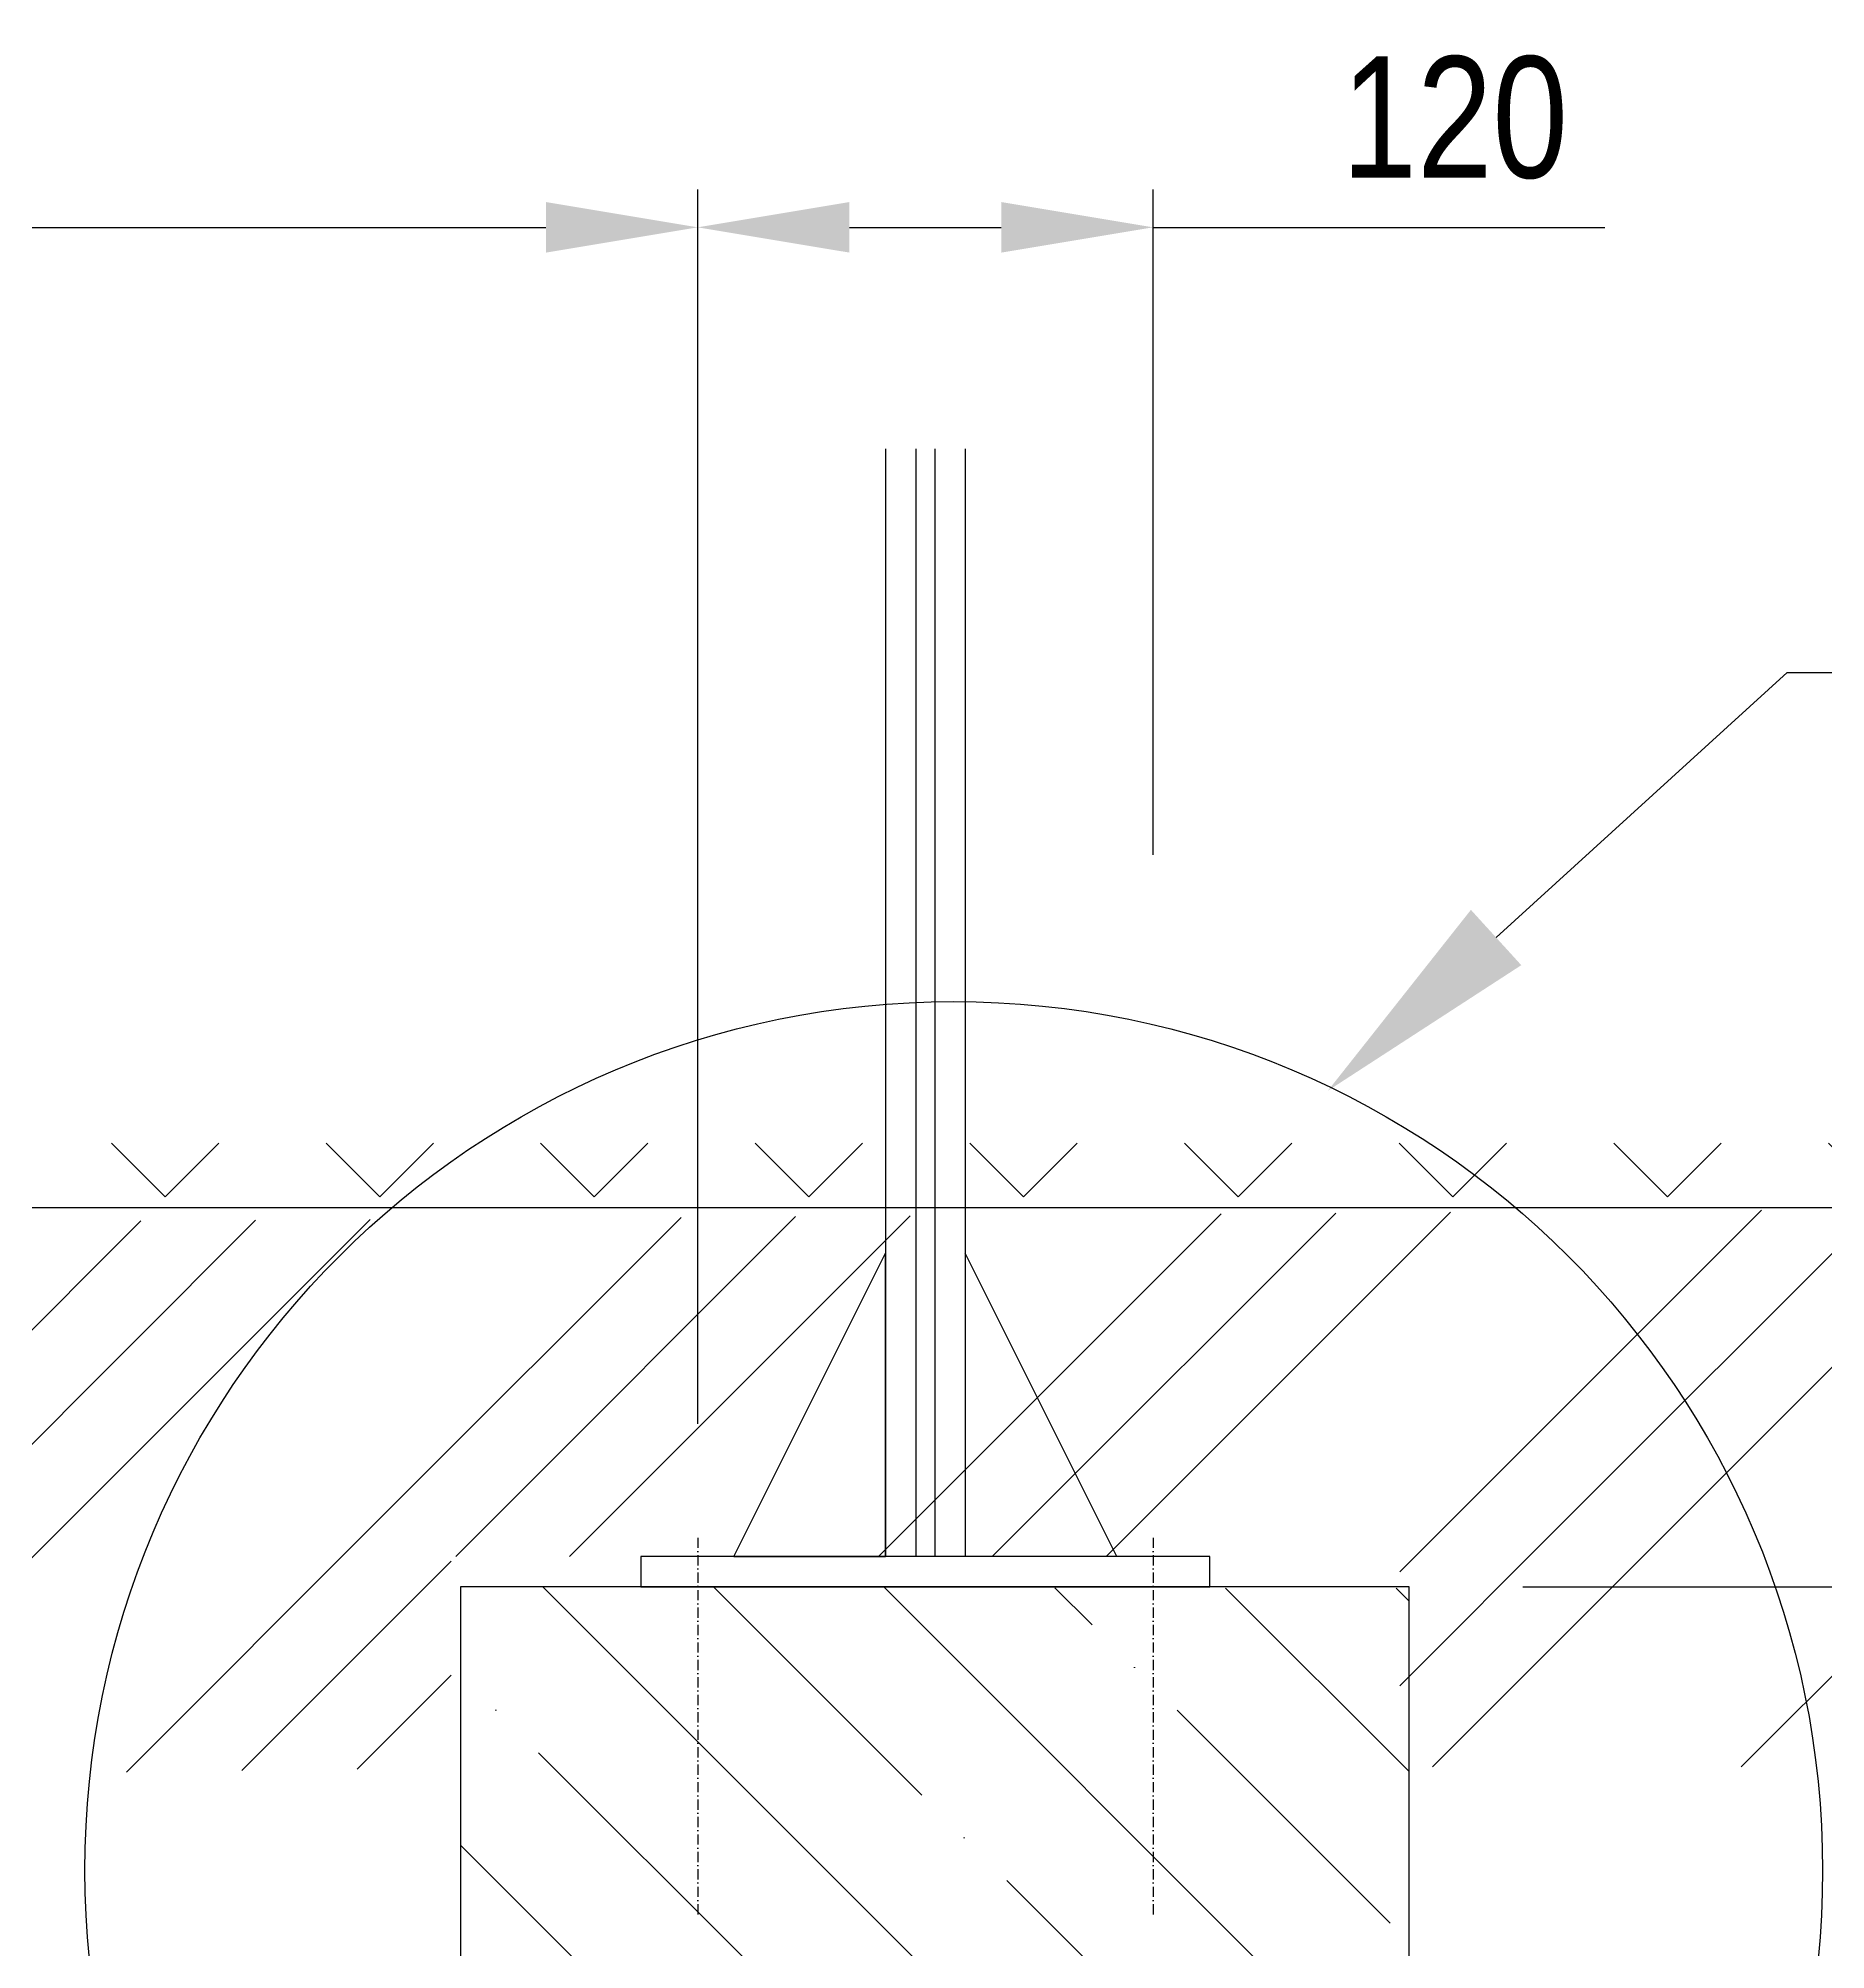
# Model space of a CAD drawing. Header units: millimetres. Extents: x 5064 to 11004, y 3085 to 7285.
# Drawn here: x 7830 to 8301, y 5265 to 5769 of the extents above; entities that cross this region are included whole.
import ezdxf
from ezdxf import colors
from ezdxf.entities.mleader import LeaderData, LeaderLine
from ezdxf.math import Vec2, Vec3

# ---------------------------------------------------------------- set-up
doc = ezdxf.new("R2010")
doc.units = ezdxf.units.MM
doc.header["$LTSCALE"] = 0.3
doc.linetypes.add('DashDot', pattern=[15, 9, -3, 0, -3])
doc.layers.add('SRAFY', color=251, linetype='Continuous', lineweight=13)
doc.styles.add('SEACAD_Arial', font='arial.ttf', dxfattribs={"width": 0.8})
doc.dimstyles.new('ISO-25', dxfattribs={"dimtxt": 1.6, "dimasz": 2, "dimexe": 0.5, "dimexo": 1.5, "dimtad": 1, "dimdec": 0, "dimtxsty": 'SEACAD_Arial', "dimcen": 2, "dimadec": 0, "dimazin": 0, "dimtfac": 1, "dimtdec": 0, "dimtmove": 0, "dimatfit": 3, "dimfxl": 1, "dimarcsym": 0})

# ---------------------------------------------------------------- blocks, each defined once
blk = doc.blocks.new('*D135')
at = {"color": 0, "lineweight": -2, "transparency": 16777216}
for p, q in [((8220.97, 5360.45), (8486.34, 5360.45)), ((8476.34, 5320.45), (8476.34, 5150.46)), ((8220.95, 5110.46), (8486.34, 5110.46))]:
    blk.add_line(p, q, dxfattribs=at)
at = {"color": 0, "transparency": 16777216}
for points in [[(8469.68, 5320.45), (8483.01, 5320.45), (8476.34, 5360.45)], [(8469.68, 5150.46), (8483.01, 5150.46), (8476.34, 5110.46)]]:
    blk.add_solid(points, dxfattribs=at)
at = {"layer": 'Defpoints', "color": 0, "transparency": 16777216}
for p in [(8190.97, 5360.45), (8190.95, 5110.46), (8476.34, 5110.46)]:
    blk.add_point(p, dxfattribs=at)
at = {"color": 0, "transparency": 16777216, "insert": (8447.51, 5235.45), "char_height": 32, "attachment_point": 5, "rotation": 90, "style": 'SEACAD_Arial'}
blk.add_mtext('250', dxfattribs=at)
blk = doc.blocks.new('*D133')
at = {"color": 0, "lineweight": -2, "transparency": 16777216}
for p, q in [((8473.84, 5500.45), (8473.84, 5540.45)), ((8420.44, 5460.45), (8483.84, 5460.45)), ((8473.84, 5360.45), (8473.84, 5460.45)), ((8220.97, 5360.45), (8483.84, 5360.45)), ((8473.84, 5320.45), (8473.84, 5280.45))]:
    blk.add_line(p, q, dxfattribs=at)
at = {"color": 0, "transparency": 16777216}
for points in [[(8467.18, 5500.45), (8480.51, 5500.45), (8473.84, 5460.45)], [(8467.18, 5320.45), (8480.51, 5320.45), (8473.84, 5360.45)]]:
    blk.add_solid(points, dxfattribs=at)
at = {"layer": 'Defpoints', "color": 0, "transparency": 16777216}
for p in [(8390.44, 5460.45), (8473.84, 5460.45), (8190.97, 5360.45)]:
    blk.add_point(p, dxfattribs=at)
at = {"color": 0, "transparency": 16777216, "insert": (8445.01, 5410.45), "char_height": 32, "attachment_point": 5, "rotation": 90, "style": 'SEACAD_Arial'}
blk.add_mtext('100', dxfattribs=at)
blk = doc.blocks.new('*D143')
at = {"color": 0, "lineweight": -2, "transparency": 16777216}
for p, q in [((6928.45, 5403.44), (6928.45, 5728.79)), ((8003.45, 5553.44), (8003.45, 5728.79)), ((6968.45, 5718.79), (7963.45, 5718.79))]:
    blk.add_line(p, q, dxfattribs=at)
at = {"color": 0, "transparency": 16777216}
for points in [[(6968.45, 5725.46), (6968.45, 5712.13), (6928.45, 5718.79)], [(7963.45, 5725.46), (7963.45, 5712.13), (8003.45, 5718.79)]]:
    blk.add_solid(points, dxfattribs=at)
at = {"layer": 'Defpoints', "color": 0, "transparency": 16777216}
for p in [(8003.45, 5718.79), (8003.45, 5523.44), (6928.45, 5373.44)]:
    blk.add_point(p, dxfattribs=at)
at = {"color": 0, "transparency": 16777216, "insert": (7465.95, 5747.63), "char_height": 32, "attachment_point": 5, "style": 'SEACAD_Arial'}
blk.add_mtext('1075', dxfattribs=at)
blk = doc.blocks.new('*D144')
at = {"color": 0, "lineweight": -2, "transparency": 16777216}
for p, q in [((8003.45, 5403.44), (8003.45, 5728.79)), ((8123.45, 5553.44), (8123.45, 5728.79)), ((8043.45, 5718.79), (8083.45, 5718.79)), ((8123.45, 5718.79), (8242.51, 5718.79))]:
    blk.add_line(p, q, dxfattribs=at)
at = {"color": 0, "transparency": 16777216}
for points in [[(8043.45, 5725.46), (8043.45, 5712.13), (8003.45, 5718.79)], [(8083.45, 5725.46), (8083.45, 5712.13), (8123.45, 5718.79)]]:
    blk.add_solid(points, dxfattribs=at)
at = {"layer": 'Defpoints', "color": 0, "transparency": 16777216}
for p in [(8123.45, 5718.79), (8123.45, 5523.44), (8003.45, 5373.44)]:
    blk.add_point(p, dxfattribs=at)
at = {"color": 0, "transparency": 16777216, "insert": (8202.98, 5747.63), "char_height": 32, "attachment_point": 5, "style": 'SEACAD_Arial'}
blk.add_mtext('120', dxfattribs=at)

msp = doc.modelspace()

# ---------------------------------------------------------------- hatches: boundary and pattern name
at = {"layer": 'SRAFY'}
h = msp.add_hatch(dxfattribs=at)
h.set_pattern_fill('TERACO', color=256, scale=20)
h.set_pattern_definition([(45, (0, 145.79), (-28.28427, 28.28427), [20, -20]), (135, (56.57, 145.79), (-28.28427, -28.28427), [20, -20])])
h.paths.add_polyline_path([(7460.45, 5460.45), (7460.45, 5483.48), (8390.45, 5483.48), (8390.45, 5460.46)])
h = msp.add_hatch(dxfattribs=at)
h.set_pattern_fill('GOST_GROUND', color=256, scale=10)
h.set_pattern_definition([(45, (0, 145.79), (141.4214, -9e-15), [200]), (45, (30, 145.79), (141.4214, -9e-15), [200]), (45, (60, 145.79), (141.4214, -9e-15), [200])])
h.paths.add_polyline_path([(7938.43, 5312.77), (7460.44, 5306.61), (7460.45, 5454.28), (8390.45, 5460.44), (8390.45, 5313.03), (8188.47, 5313.03), (8188.47, 5368.45), (7938.43, 5368.44)])
h = msp.add_hatch(dxfattribs=at)
h.set_pattern_fill('ANSI35', color=256, scale=10, angle=90)
h.set_pattern_definition([(135, (-176.943, -150), (-44.9013, -44.9013), []), (135, (-176.943, -105.1), (-44.9013, -44.9013), [79.375, -15.875, 0, -15.875])])
h.paths.add_polyline_path([(8190.95, 5360.1), (7940.93, 5360.45), (7940.95, 5110.46), (8190.98, 5110.11)])

# ---------------------------------------------------------------- linework, layer by layer
for p, q in [((8052.95, 5660.45), (8052.95, 5368.45)), ((8060.95, 5660.45), (8060.95, 5368.45)), ((8065.95, 5660.45), (8065.95, 5368.45)), ((8073.95, 5660.45), (8073.95, 5368.45)), ((7460.45, 5460.45), (8390.45, 5460.44)), ((8012.95, 5368.45), (8052.95, 5448.45)), ((8113.95, 5368.45), (8073.95, 5448.45))]:
    msp.add_line(p, q)
at = {"color": 7, "linetype": 'Continuous'}
msp.add_line((8230.95, 5460.47), (8260.95, 5460.47), dxfattribs=at)
at = {"linetype": 'DashDot', "lineweight": 30}
for p, q in [((8003.45, 5373.44), (8003.45, 5273.28)), ((8123.45, 5373.44), (8123.45, 5273.28))]:
    msp.add_line(p, q, dxfattribs=at)
msp.add_lwpolyline([(8012.95, 5368.45), (8052.95, 5368.45), (8052.95, 5448.45)])
for points in [[(7988.45, 5360.45), (8138.45, 5360.45), (8138.45, 5368.45), (7988.45, 5368.45)], [(7940.95, 5110.46), (8190.97, 5110.46), (8190.97, 5360.45), (7940.93, 5360.45)]]:
    msp.add_lwpolyline(points, close=True)
msp.add_circle((8070.93, 5285.73), 229.01)
at = {"color": 7, "linetype": 'Continuous'}
msp.add_circle((8245.95, 5460.47), 0.01, dxfattribs=at)

# ---------------------------------------------------------------- dimensions: what is measured, and where the dimension line sits
dim = msp.add_linear_dim(base=(8003.45, 5718.79), p1=(6928.45, 5373.44), p2=(8003.45, 5523.44), dimstyle='ISO-25')
dim.commit()
dim.dimension.update_dxf_attribs({"geometry": '*D143', "text_midpoint": (7465.95, 5747.63)})
dim = msp.add_linear_dim(base=(8123.45, 5718.79), p1=(8003.45, 5373.44), p2=(8123.45, 5523.44), dimstyle='ISO-25')
dim.commit()
dim.dimension.update_dxf_attribs({"geometry": '*D144', "text_midpoint": (8202.98, 5718.79), "dimtype": 160})
dim = msp.add_linear_dim(base=(8473.84, 5460.45), p1=(8190.97, 5360.45), p2=(8390.44, 5460.45), angle=90, dimstyle='ISO-25')
dim.commit()
dim.dimension.update_dxf_attribs({"geometry": '*D133', "text_midpoint": (8445.01, 5410.45)})
dim = msp.add_linear_dim(base=(8476.34, 5110.46), p1=(8190.97, 5360.45), p2=(8190.95, 5110.46), angle=90, dimstyle='ISO-25', override={"dimscale": 0})
dim.commit()
dim.dimension.update_dxf_attribs({"geometry": '*D135', "text_midpoint": (8447.51, 5235.45)})

# ---------------------------------------------------------------- leaders
ml = msp.add_multileader_mtext('Standard')
ml.set_content('Detail 1', color=256, style='SEACAD_Arial')
ml.set_leader_properties(lineweight=-3)
ml.build(insert=Vec2(0, 0))
ml.multileader.update_dxf_attribs({"text_right_attachment_type": 6, "dogleg_length": 2, "arrow_head_size": 60, "scale": 20})
ctx = ml.context
ctx.base_point, ctx.scale, ctx.char_height, ctx.arrow_head_size, ctx.landing_gap_size, ctx.plane_origin = Vec3(8330.62, 5601.5), 20, 50, 60, 20, Vec3(9737.84, 5491.3)
ctx.right_attachment = 6
notes = []
notes.append((ctx, [(0, (1, 1, 0), (8290.62, 5601.5), (1, 0), 40, [(0, [(8169.52, 5491.22)], 0, [])])]))
ctx.mtext.insert, ctx.mtext.flow_direction = Vec3(8350.62, 5626.91), 5
for ctx, leaders in notes:
    for number, flags, end, landing, length, lines in leaders:
        leader = LeaderData()
        leader.index, (leader.has_last_leader_line, leader.has_dogleg_vector, leader.attachment_direction) = number, flags
        leader.last_leader_point, leader.dogleg_vector, leader.dogleg_length = Vec3(end), Vec3(landing), length
        for number, points, colour, breaks in lines:
            line = LeaderLine()
            line.index, line.vertices, line.color, line.breaks = number, Vec3.list(points), colors.encode_raw_color(colour), breaks
            leader.lines.append(line)
        ctx.leaders.append(leader)

doc.saveas('drawing.dxf')
